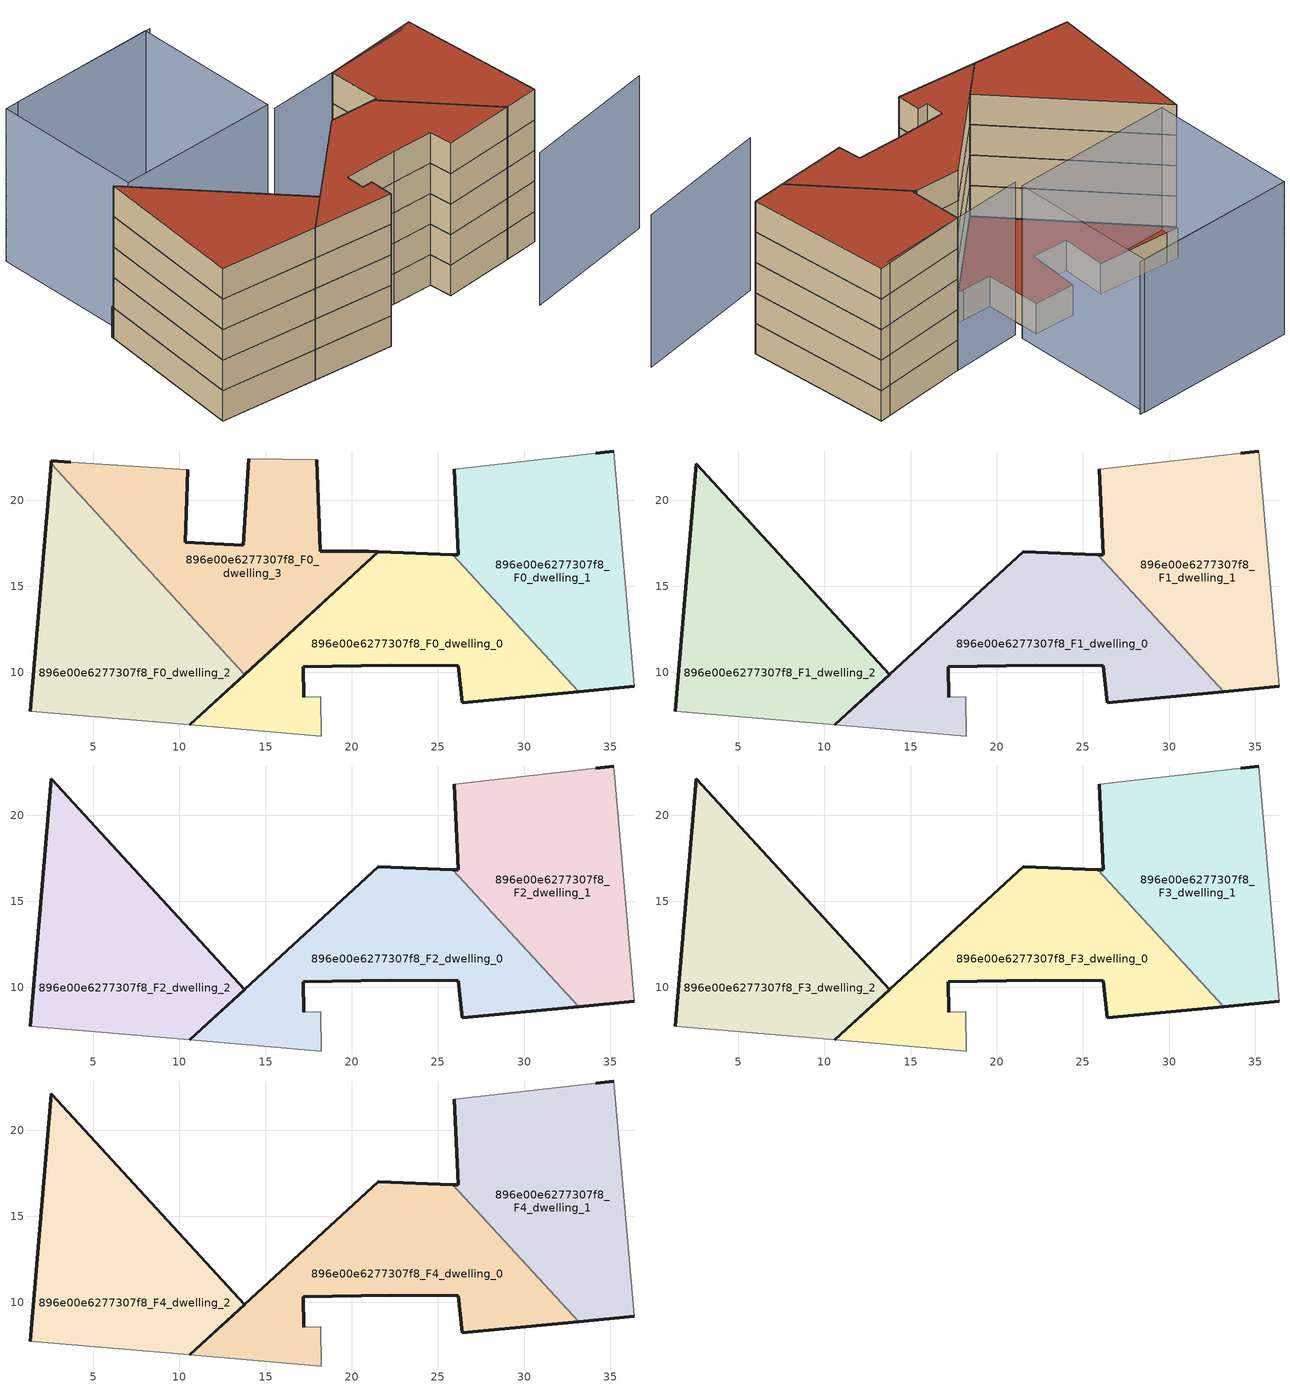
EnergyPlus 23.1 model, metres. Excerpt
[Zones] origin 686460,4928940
896e00e6277307f8_F0_dwelling_0
 floor ground (EU_floor_Construction): 33.18,8.89 25.87,16.83 21.54,17 10.61,6.96 18.25,6.31 18.2,8.58 17.21,8.55 17.18,10.33 22.25,10.43 26.2,10.39 26.42,8.23 z0
 wall outside (EU_wall_Construction): 10.61,6.96 21.54,17 25.87,16.83 / 33.18,8.89 26.42,8.23 26.2,10.39 22.25,10.43 17.18,10.33 17.21,8.55 z0:3
 wall adiabatic (EU_wall_Construction): 17.21,8.55 18.2,8.58 18.25,6.31 10.61,6.96 z0:3
 wall to 896e00e6277307f8_F0_dwelling_1 (EU_wall_Construction): 25.87,16.83 33.18,8.89 z0:3
896e00e6277307f8_F0_dwelling_1
 floor ground (EU_floor_Construction): 36.4,9.2 35.2,22.85 34.16,22.72 25.95,21.8 26.19,16.82 25.87,16.83 33.18,8.89 z0
 wall outside (EU_wall_Construction): 36.4,9.2 33.18,8.89 / 25.87,16.83 26.19,16.82 25.95,21.8 / 34.16,22.72 35.2,22.85 z0:3
 wall adiabatic (EU_wall_Construction): 25.95,21.8 34.16,22.72 / 35.2,22.85 36.4,9.2 z0:3
896e00e6277307f8_F0_dwelling_2
 floor ground (EU_floor_Construction): 13.79,9.87 2.55,22.1 1.35,7.74 10.61,6.96 z0
 wall outside (EU_wall_Construction): 13.79,9.87 10.61,6.96 / 1.35,7.74 2.55,22.1 z0:3
 wall to 896e00e6277307f8_F0_dwelling_3 (EU_wall_Construction): 2.55,22.1 13.79,9.87 z0:3
 wall adiabatic (EU_wall_Construction): 10.61,6.96 1.35,7.74 z0:3
896e00e6277307f8_F0_dwelling_3
 floor ground (EU_floor_Construction): 21.54,17 20.99,17.02 18.19,17.03 17.98,22.34 14.03,22.4 13.72,17.38 10.34,17.54 10.49,21.77 3.7,22.19 2.57,22.29 2.55,22.1 13.79,9.87 z0
 wall outside (EU_wall_Construction): 17.98,22.34 18.19,17.03 20.99,17.02 21.54,17 13.79,9.87 / 2.55,22.1 2.57,22.29 3.7,22.19 / 10.49,21.77 10.34,17.54 13.72,17.38 14.03,22.4 z0:3
 wall adiabatic (EU_wall_Construction): 3.7,22.19 10.49,21.77 / 14.03,22.4 17.98,22.34 z0:3
 roof outside (EU_roof_Construction): 17.98,22.34 18.19,17.03 20.99,17.02 21.54,17 13.79,9.87 2.55,22.1 2.57,22.29 3.7,22.19 10.49,21.77 10.34,17.54 13.72,17.38 14.03,22.4 z3
896e00e6277307f8_F1_dwelling_0
 floor to 896e00e6277307f8_F0_dwelling_0 (EU_floor_Construction): 33.18,8.89 25.87,16.83 21.54,17 10.61,6.96 18.25,6.31 18.2,8.58 17.21,8.55 17.18,10.33 22.25,10.43 26.2,10.39 26.42,8.23 z3
 wall outside (EU_wall_Construction): 10.61,6.96 21.54,17 25.87,16.83 / 33.18,8.89 26.42,8.23 26.2,10.39 22.25,10.43 17.18,10.33 17.21,8.55 z3:6
 wall adiabatic (EU_wall_Construction): 17.21,8.55 18.2,8.58 18.25,6.31 10.61,6.96 z3:6
 wall to 896e00e6277307f8_F1_dwelling_1 (EU_wall_Construction): 25.87,16.83 33.18,8.89 z3:6
896e00e6277307f8_F1_dwelling_1
 floor to 896e00e6277307f8_F0_dwelling_1 (EU_floor_Construction): 36.4,9.2 35.2,22.85 34.16,22.72 25.95,21.8 26.19,16.82 25.87,16.83 33.18,8.89 z3
 wall outside (EU_wall_Construction): 36.4,9.2 33.18,8.89 / 25.87,16.83 26.19,16.82 25.95,21.8 / 34.16,22.72 35.2,22.85 z3:6
 wall adiabatic (EU_wall_Construction): 25.95,21.8 34.16,22.72 / 35.2,22.85 36.4,9.2 z3:6
896e00e6277307f8_F1_dwelling_2
 floor to 896e00e6277307f8_F0_dwelling_2 (EU_floor_Construction): 13.79,9.87 2.55,22.1 1.35,7.74 10.61,6.96 z3
 wall outside (EU_wall_Construction): 1.35,7.74 2.55,22.1 13.79,9.87 10.61,6.96 z3:6
 wall adiabatic (EU_wall_Construction): 10.61,6.96 1.35,7.74 z3:6
896e00e6277307f8_F2_dwelling_0
 floor to 896e00e6277307f8_F1_dwelling_0 (EU_floor_Construction): 33.18,8.89 25.87,16.83 21.54,17 10.61,6.96 18.25,6.31 18.2,8.58 17.21,8.55 17.18,10.33 22.25,10.43 26.2,10.39 26.42,8.23 z6
 wall outside (EU_wall_Construction): 10.61,6.96 21.54,17 25.87,16.83 / 33.18,8.89 26.42,8.23 26.2,10.39 22.25,10.43 17.18,10.33 17.21,8.55 z6:9
 wall adiabatic (EU_wall_Construction): 17.21,8.55 18.2,8.58 18.25,6.31 10.61,6.96 z6:9
 wall to 896e00e6277307f8_F2_dwelling_1 (EU_wall_Construction): 25.87,16.83 33.18,8.89 z6:9
896e00e6277307f8_F2_dwelling_1
 floor to 896e00e6277307f8_F1_dwelling_1 (EU_floor_Construction): 36.4,9.2 35.2,22.85 34.16,22.72 25.95,21.8 26.19,16.82 25.87,16.83 33.18,8.89 z6
 wall outside (EU_wall_Construction): 36.4,9.2 33.18,8.89 / 25.87,16.83 26.19,16.82 25.95,21.8 / 34.16,22.72 35.2,22.85 z6:9
 wall adiabatic (EU_wall_Construction): 25.95,21.8 34.16,22.72 / 35.2,22.85 36.4,9.2 z6:9
896e00e6277307f8_F2_dwelling_2
 floor to 896e00e6277307f8_F1_dwelling_2 (EU_floor_Construction): 13.79,9.87 2.55,22.1 1.35,7.74 10.61,6.96 z6
 wall outside (EU_wall_Construction): 1.35,7.74 2.55,22.1 13.79,9.87 10.61,6.96 z6:9
 wall adiabatic (EU_wall_Construction): 10.61,6.96 1.35,7.74 z6:9
896e00e6277307f8_F3_dwelling_0
 floor to 896e00e6277307f8_F2_dwelling_0 (EU_floor_Construction): 33.18,8.89 25.87,16.83 21.54,17 10.61,6.96 18.25,6.31 18.2,8.58 17.21,8.55 17.18,10.33 22.25,10.43 26.2,10.39 26.42,8.23 z9
 wall outside (EU_wall_Construction): 10.61,6.96 21.54,17 25.87,16.83 / 33.18,8.89 26.42,8.23 26.2,10.39 22.25,10.43 17.18,10.33 17.21,8.55 z9:12
 wall adiabatic (EU_wall_Construction): 17.21,8.55 18.2,8.58 18.25,6.31 10.61,6.96 z9:12
 wall to 896e00e6277307f8_F3_dwelling_1 (EU_wall_Construction): 25.87,16.83 33.18,8.89 z9:12
896e00e6277307f8_F3_dwelling_1
 floor to 896e00e6277307f8_F2_dwelling_1 (EU_floor_Construction): 36.4,9.2 35.2,22.85 34.16,22.72 25.95,21.8 26.19,16.82 25.87,16.83 33.18,8.89 z9
 wall outside (EU_wall_Construction): 36.4,9.2 33.18,8.89 / 25.87,16.83 26.19,16.82 25.95,21.8 / 34.16,22.72 35.2,22.85 z9:12
 wall adiabatic (EU_wall_Construction): 25.95,21.8 34.16,22.72 / 35.2,22.85 36.4,9.2 z9:12
896e00e6277307f8_F3_dwelling_2
 floor to 896e00e6277307f8_F2_dwelling_2 (EU_floor_Construction): 13.79,9.87 2.55,22.1 1.35,7.74 10.61,6.96 z9
 wall outside (EU_wall_Construction): 1.35,7.74 2.55,22.1 13.79,9.87 10.61,6.96 z9:12
 wall adiabatic (EU_wall_Construction): 10.61,6.96 1.35,7.74 z9:12
896e00e6277307f8_F4_dwelling_0
 floor to 896e00e6277307f8_F3_dwelling_0 (EU_floor_Construction): 33.18,8.89 25.87,16.83 21.54,17 10.61,6.96 18.25,6.31 18.2,8.58 17.21,8.55 17.18,10.33 22.25,10.43 26.2,10.39 26.42,8.23 z12
 wall outside (EU_wall_Construction): 10.61,6.96 21.54,17 25.87,16.83 / 33.18,8.89 26.42,8.23 26.2,10.39 22.25,10.43 17.18,10.33 17.21,8.55 z12:15
 wall adiabatic (EU_wall_Construction): 17.21,8.55 18.2,8.58 18.25,6.31 10.61,6.96 z12:15
 wall to 896e00e6277307f8_F4_dwelling_1 (EU_wall_Construction): 25.87,16.83 33.18,8.89 z12:15
 roof outside (EU_roof_Construction): 25.87,16.83 33.18,8.89 26.42,8.23 26.2,10.39 22.25,10.43 17.18,10.33 17.21,8.55 18.2,8.58 18.25,6.31 10.61,6.96 21.54,17 z15
896e00e6277307f8_F4_dwelling_1
 floor to 896e00e6277307f8_F3_dwelling_1 (EU_floor_Construction): 36.4,9.2 35.2,22.85 34.16,22.72 25.95,21.8 26.19,16.82 25.87,16.83 33.18,8.89 z12
 wall outside (EU_wall_Construction): 36.4,9.2 33.18,8.89 / 25.87,16.83 26.19,16.82 25.95,21.8 / 34.16,22.72 35.2,22.85 z12:15
 wall adiabatic (EU_wall_Construction): 25.95,21.8 34.16,22.72 / 35.2,22.85 36.4,9.2 z12:15
 roof outside (EU_roof_Construction): 35.2,22.85 36.4,9.2 33.18,8.89 25.87,16.83 26.19,16.82 25.95,21.8 34.16,22.72 z15
896e00e6277307f8_F4_dwelling_2
 floor to 896e00e6277307f8_F3_dwelling_2 (EU_floor_Construction): 13.79,9.87 2.55,22.1 1.35,7.74 10.61,6.96 z12
 wall outside (EU_wall_Construction): 1.35,7.74 2.55,22.1 13.79,9.87 10.61,6.96 z12:15
 wall adiabatic (EU_wall_Construction): 10.61,6.96 1.35,7.74 z12:15
 roof outside (EU_roof_Construction): 2.55,22.1 13.79,9.87 10.61,6.96 1.35,7.74 z15
shading: 30.82,2.48 43.83,4.99 / 19.2,36.08 4.69,35.71 / 34.18,22.43 19.26,21.29 / 3.32,35.68 18.79,36.12 / 18.79,36.12 19.19,22.02 / 19.19,22.02 3.71,21.58 / 3.71,21.58 3.32,35.68 z0:15
[Building]
EU S2 Campaign: North Axis=0; Terrain=City; Solar Distribution=FullExterior
[Site:Location]
Bologna: Latitude=44.5; Longitude=11.25; Time Zone=1; Elevation=37
[SizingPeriod:WeatherFileDays]
AnnualSizingPeriod: Begin Month=1; Begin Day of Month=1; End Month=12; End Day of Month=31; Day of Week for Start Day=Monday; Use Weather File Daylight Saving Period=No; Use Weather File Rain and Snow Indicators=No
[MATERIAL]
EU_InternalMass_Material: Roughness=MediumRough; Thickness=0.1; Conductivity=1; Density=1800; Specific Heat=900; Thermal Absorptance=0.9; Solar Absorptance=0.7; Visible Absorptance=0.7
[MATERIAL:NOMASS] Roughness=MediumRough; Thermal Absorptance=0.9; Solar Absorptance=0.7; Visible Absorptance=0.7
Name | Thermal Resistance
EU_wall_NoMass | 0.905828
EU_roof_NoMass | 0.37593
EU_floor_NoMass | 0.67114
[CONSTRUCTION]
EU_wall_Construction: EU_wall_NoMass
EU_roof_Construction: EU_roof_NoMass
EU_floor_Construction: EU_floor_NoMass
EU_InternalMass_Construction: EU_InternalMass_Material
[ZONE] Type=1; Multiplier=1; Ceiling Height=autocalculate; Floor Area=autocalculate; Part of Total Floor Area=Yes
Name | Volume
896e00e6277307f8_F0_dwelling_0; 896e00e6277307f8_F1_dwelling_0; 896e00e6277307f8_F2_dwelling_0; 896e00e6277307f8_F3_dwelling_0; 896e00e6277307f8_F4_dwelling_0 | 308.811
896e00e6277307f8_F0_dwelling_1; 896e00e6277307f8_F1_dwelling_1; 896e00e6277307f8_F2_dwelling_1; 896e00e6277307f8_F3_dwelling_1; 896e00e6277307f8_F4_dwelling_1 | 309.828
896e00e6277307f8_F0_dwelling_2; 896e00e6277307f8_F1_dwelling_2; 896e00e6277307f8_F2_dwelling_2; 896e00e6277307f8_F3_dwelling_2; 896e00e6277307f8_F4_dwelling_2 | 308.31
896e00e6277307f8_F0_dwelling_3 | 308.303
[INTERNALMASS] Construction=EU_InternalMass_Construction
Name | Zone or ZoneList | Surface Area
896e00e6277307f8_F0_dwelling_0_EU_InternalMass | 896e00e6277307f8_F0_dwelling_0 | 102.937
896e00e6277307f8_F0_dwelling_1_EU_InternalMass | 896e00e6277307f8_F0_dwelling_1 | 103.274
896e00e6277307f8_F0_dwelling_2_EU_InternalMass | 896e00e6277307f8_F0_dwelling_2 | 102.77
896e00e6277307f8_F0_dwelling_3_EU_InternalMass | 896e00e6277307f8_F0_dwelling_3 | 102.768
896e00e6277307f8_F1_dwelling_0_EU_InternalMass | 896e00e6277307f8_F1_dwelling_0 | 137.249
896e00e6277307f8_F1_dwelling_1_EU_InternalMass | 896e00e6277307f8_F1_dwelling_1 | 137.253
896e00e6277307f8_F1_dwelling_2_EU_InternalMass | 896e00e6277307f8_F1_dwelling_2 | 137.25
896e00e6277307f8_F2_dwelling_0_EU_InternalMass | 896e00e6277307f8_F2_dwelling_0 | 137.249
896e00e6277307f8_F2_dwelling_1_EU_InternalMass | 896e00e6277307f8_F2_dwelling_1 | 137.253
896e00e6277307f8_F2_dwelling_2_EU_InternalMass | 896e00e6277307f8_F2_dwelling_2 | 137.25
896e00e6277307f8_F3_dwelling_0_EU_InternalMass | 896e00e6277307f8_F3_dwelling_0 | 137.249
896e00e6277307f8_F3_dwelling_1_EU_InternalMass | 896e00e6277307f8_F3_dwelling_1 | 137.253
896e00e6277307f8_F3_dwelling_2_EU_InternalMass | 896e00e6277307f8_F3_dwelling_2 | 137.25
896e00e6277307f8_F4_dwelling_0_EU_InternalMass | 896e00e6277307f8_F4_dwelling_0 | 137.249
896e00e6277307f8_F4_dwelling_1_EU_InternalMass | 896e00e6277307f8_F4_dwelling_1 | 137.253
896e00e6277307f8_F4_dwelling_2_EU_InternalMass | 896e00e6277307f8_F4_dwelling_2 | 137.25
[OTHEREQUIPMENT] Fuel Type=Electricity; Design Level Calculation Method=Watts/Area; Power per Zone Floor Area=1; Fraction Latent=0; Fraction Radiant=0; Fraction Lost=0; Carbon Dioxide Generation Rate=0; EndUse Subcategory=EU_Step8_InternalGains
Name | Zone or ZoneList or Space or SpaceList | Schedule
EU_Step8_InternalGain_896e00e6277307f8_F0_dwelling_0_f000 | 896e00e6277307f8_F0_dwelling_0 | EU_Step8_GainSchedule_896e00e6277307f8_F0_dwelling_0_f000
EU_Step8_InternalGain_896e00e6277307f8_F0_dwelling_1_f000 | 896e00e6277307f8_F0_dwelling_1 | EU_Step8_GainSchedule_896e00e6277307f8_F0_dwelling_1_f000
EU_Step8_InternalGain_896e00e6277307f8_F0_dwelling_2_f000 | 896e00e6277307f8_F0_dwelling_2 | EU_Step8_GainSchedule_896e00e6277307f8_F0_dwelling_2_f000
EU_Step8_InternalGain_896e00e6277307f8_F0_dwelling_3_f000 | 896e00e6277307f8_F0_dwelling_3 | EU_Step8_GainSchedule_896e00e6277307f8_F0_dwelling_3_f000
EU_Step8_InternalGain_896e00e6277307f8_F1_dwelling_0_f000 | 896e00e6277307f8_F1_dwelling_0 | EU_Step8_GainSchedule_896e00e6277307f8_F1_dwelling_0_f000
EU_Step8_InternalGain_896e00e6277307f8_F1_dwelling_1_f000 | 896e00e6277307f8_F1_dwelling_1 | EU_Step8_GainSchedule_896e00e6277307f8_F1_dwelling_1_f000
EU_Step8_InternalGain_896e00e6277307f8_F1_dwelling_2_f000 | 896e00e6277307f8_F1_dwelling_2 | EU_Step8_GainSchedule_896e00e6277307f8_F1_dwelling_2_f000
EU_Step8_InternalGain_896e00e6277307f8_F2_dwelling_0_f000 | 896e00e6277307f8_F2_dwelling_0 | EU_Step8_GainSchedule_896e00e6277307f8_F2_dwelling_0_f000
EU_Step8_InternalGain_896e00e6277307f8_F2_dwelling_1_f000 | 896e00e6277307f8_F2_dwelling_1 | EU_Step8_GainSchedule_896e00e6277307f8_F2_dwelling_1_f000
EU_Step8_InternalGain_896e00e6277307f8_F2_dwelling_2_f000 | 896e00e6277307f8_F2_dwelling_2 | EU_Step8_GainSchedule_896e00e6277307f8_F2_dwelling_2_f000
EU_Step8_InternalGain_896e00e6277307f8_F3_dwelling_0_f000 | 896e00e6277307f8_F3_dwelling_0 | EU_Step8_GainSchedule_896e00e6277307f8_F3_dwelling_0_f000
EU_Step8_InternalGain_896e00e6277307f8_F3_dwelling_1_f000 | 896e00e6277307f8_F3_dwelling_1 | EU_Step8_GainSchedule_896e00e6277307f8_F3_dwelling_1_f000
EU_Step8_InternalGain_896e00e6277307f8_F3_dwelling_2_f000 | 896e00e6277307f8_F3_dwelling_2 | EU_Step8_GainSchedule_896e00e6277307f8_F3_dwelling_2_f000
EU_Step8_InternalGain_896e00e6277307f8_F4_dwelling_0_f000 | 896e00e6277307f8_F4_dwelling_0 | EU_Step8_GainSchedule_896e00e6277307f8_F4_dwelling_0_f000
EU_Step8_InternalGain_896e00e6277307f8_F4_dwelling_1_f000 | 896e00e6277307f8_F4_dwelling_1 | EU_Step8_GainSchedule_896e00e6277307f8_F4_dwelling_1_f000
EU_Step8_InternalGain_896e00e6277307f8_F4_dwelling_2_f000 | 896e00e6277307f8_F4_dwelling_2 | EU_Step8_GainSchedule_896e00e6277307f8_F4_dwelling_2_f000
[ZONEVENTILATION:DESIGNFLOWRATE] Schedule=EU_AlwaysOn; Design Flow Rate Calculation Method=AirChanges/Hour; Air Changes per Hour=0.73129; Ventilation Type=Natural; Fan Pressure Rise=0; Fan Total Efficiency=1; Constant Term Coefficient=1; Temperature Term Coefficient=0; Velocity Term Coefficient=0; Velocity Squared Term Coefficient=0; Minimum Indoor Temperature=-100; Maximum Indoor Temperature=100; Delta Temperature=-100; Minimum Outdoor Temperature=-100; Maximum Outdoor Temperature=100; Maximum Wind Speed=40
Name | Zone or ZoneList or Space or SpaceList
EU_ConstantAir_896e00e6277307f8_F0_dwelling_0 | 896e00e6277307f8_F0_dwelling_0
EU_ConstantAir_896e00e6277307f8_F0_dwelling_1 | 896e00e6277307f8_F0_dwelling_1
EU_ConstantAir_896e00e6277307f8_F0_dwelling_2 | 896e00e6277307f8_F0_dwelling_2
EU_ConstantAir_896e00e6277307f8_F0_dwelling_3 | 896e00e6277307f8_F0_dwelling_3
EU_ConstantAir_896e00e6277307f8_F1_dwelling_0 | 896e00e6277307f8_F1_dwelling_0
EU_ConstantAir_896e00e6277307f8_F1_dwelling_1 | 896e00e6277307f8_F1_dwelling_1
EU_ConstantAir_896e00e6277307f8_F1_dwelling_2 | 896e00e6277307f8_F1_dwelling_2
EU_ConstantAir_896e00e6277307f8_F2_dwelling_0 | 896e00e6277307f8_F2_dwelling_0
EU_ConstantAir_896e00e6277307f8_F2_dwelling_1 | 896e00e6277307f8_F2_dwelling_1
EU_ConstantAir_896e00e6277307f8_F2_dwelling_2 | 896e00e6277307f8_F2_dwelling_2
EU_ConstantAir_896e00e6277307f8_F3_dwelling_0 | 896e00e6277307f8_F3_dwelling_0
EU_ConstantAir_896e00e6277307f8_F3_dwelling_1 | 896e00e6277307f8_F3_dwelling_1
EU_ConstantAir_896e00e6277307f8_F3_dwelling_2 | 896e00e6277307f8_F3_dwelling_2
EU_ConstantAir_896e00e6277307f8_F4_dwelling_0 | 896e00e6277307f8_F4_dwelling_0
EU_ConstantAir_896e00e6277307f8_F4_dwelling_1 | 896e00e6277307f8_F4_dwelling_1
EU_ConstantAir_896e00e6277307f8_F4_dwelling_2 | 896e00e6277307f8_F4_dwelling_2
[HVACTEMPLATE:THERMOSTAT] Constant Heating Setpoint=20; Constant Cooling Setpoint=50
EU_HeatOnly_896e00e6277307f8_F0_dwelling_0; EU_HeatOnly_896e00e6277307f8_F0_dwelling_1; EU_HeatOnly_896e00e6277307f8_F0_dwelling_2; EU_HeatOnly_896e00e6277307f8_F0_dwelling_3; EU_HeatOnly_896e00e6277307f8_F1_dwelling_0; EU_HeatOnly_896e00e6277307f8_F1_dwelling_1; EU_HeatOnly_896e00e6277307f8_F1_dwelling_2; EU_HeatOnly_896e00e6277307f8_F2_dwelling_0; EU_HeatOnly_896e00e6277307f8_F2_dwelling_1; EU_HeatOnly_896e00e6277307f8_F2_dwelling_2; EU_HeatOnly_896e00e6277307f8_F3_dwelling_0; EU_HeatOnly_896e00e6277307f8_F3_dwelling_1; EU_HeatOnly_896e00e6277307f8_F3_dwelling_2; EU_HeatOnly_896e00e6277307f8_F4_dwelling_0; EU_HeatOnly_896e00e6277307f8_F4_dwelling_1; EU_HeatOnly_896e00e6277307f8_F4_dwelling_2
[HVACTEMPLATE:ZONE:IDEALLOADSAIRSYSTEM] System Availability Schedule=EU_AlwaysOn; Maximum Heating Supply Air Temperature=50; Minimum Cooling Supply Air Temperature=13; Maximum Heating Supply Air Humidity Ratio=0.0156; Minimum Cooling Supply Air Humidity Ratio=0.0077; Heating Limit=NoLimit; Cooling Limit=NoLimit; Heating Availability Schedule=EU_AlwaysOn; Cooling Availability Schedule=EU_CoolingOff; Dehumidification Control Type=ConstantSensibleHeatRatio; Cooling Sensible Heat Ratio=0.7; Dehumidification Setpoint=60; Humidification Control Type=None; Humidification Setpoint=30; Outdoor Air Method=None; Outdoor Air Flow Rate per Person=0.00944; Outdoor Air Flow Rate per Zone Floor Area=0; Outdoor Air Flow Rate per Zone=0; Demand Controlled Ventilation Type=None; Outdoor Air Economizer Type=NoEconomizer; Heat Recovery Type=None; Sensible Heat Recovery Effectiveness=0.7; Latent Heat Recovery Effectiveness=0.65
Name | Template Thermostat
896e00e6277307f8_F0_dwelling_0 | EU_HeatOnly_896e00e6277307f8_F0_dwelling_0
896e00e6277307f8_F0_dwelling_1 | EU_HeatOnly_896e00e6277307f8_F0_dwelling_1
896e00e6277307f8_F0_dwelling_2 | EU_HeatOnly_896e00e6277307f8_F0_dwelling_2
896e00e6277307f8_F0_dwelling_3 | EU_HeatOnly_896e00e6277307f8_F0_dwelling_3
896e00e6277307f8_F1_dwelling_0 | EU_HeatOnly_896e00e6277307f8_F1_dwelling_0
896e00e6277307f8_F1_dwelling_1 | EU_HeatOnly_896e00e6277307f8_F1_dwelling_1
896e00e6277307f8_F1_dwelling_2 | EU_HeatOnly_896e00e6277307f8_F1_dwelling_2
896e00e6277307f8_F2_dwelling_0 | EU_HeatOnly_896e00e6277307f8_F2_dwelling_0
896e00e6277307f8_F2_dwelling_1 | EU_HeatOnly_896e00e6277307f8_F2_dwelling_1
896e00e6277307f8_F2_dwelling_2 | EU_HeatOnly_896e00e6277307f8_F2_dwelling_2
896e00e6277307f8_F3_dwelling_0 | EU_HeatOnly_896e00e6277307f8_F3_dwelling_0
896e00e6277307f8_F3_dwelling_1 | EU_HeatOnly_896e00e6277307f8_F3_dwelling_1
896e00e6277307f8_F3_dwelling_2 | EU_HeatOnly_896e00e6277307f8_F3_dwelling_2
896e00e6277307f8_F4_dwelling_0 | EU_HeatOnly_896e00e6277307f8_F4_dwelling_0
896e00e6277307f8_F4_dwelling_1 | EU_HeatOnly_896e00e6277307f8_F4_dwelling_1
896e00e6277307f8_F4_dwelling_2 | EU_HeatOnly_896e00e6277307f8_F4_dwelling_2
[SIZING:ZONE] Zone Cooling Design Supply Air Temperature Input Method=SupplyAirTemperature; Zone Cooling Design Supply Air Temperature=13; Zone Heating Design Supply Air Temperature Input Method=SupplyAirTemperature; Zone Heating Design Supply Air Temperature=50; Zone Cooling Design Supply Air Humidity Ratio=0.008; Zone Heating Design Supply Air Humidity Ratio=0.008; Cooling Design Air Flow Method=DesignDay; Cooling Design Air Flow Rate=0; Cooling Minimum Air Flow per Zone Floor Area=0.000762; Cooling Minimum Air Flow=0; Cooling Minimum Air Flow Fraction=0.2; Heating Design Air Flow Method=DesignDay; Heating Design Air Flow Rate=0; Heating Maximum Air Flow per Zone Floor Area=0.002032; Heating Maximum Air Flow=0.141576; Heating Maximum Air Flow Fraction=0.3; Account for Dedicated Outdoor Air System=No; Dedicated Outdoor Air System Control Strategy=NeutralSupplyAir; Dedicated Outdoor Air Low Setpoint Temperature for Design=autosize; Dedicated Outdoor Air High Setpoint Temperature for Design=autosize; Zone Load Sizing Method=Sensible Load Only No Latent Load; Zone Latent Cooling Design Supply Air Humidity Ratio Input Method=HumidityRatioDifference; Zone Cooling Design Supply Air Humidity Ratio Difference=0.005; Zone Latent Heating Design Supply Air Humidity Ratio Input Method=HumidityRatioDifference; Zone Humidification Design Supply Air Humidity Ratio Difference=0.005
896e00e6277307f8_F0_dwelling_0; 896e00e6277307f8_F0_dwelling_1; 896e00e6277307f8_F0_dwelling_2; 896e00e6277307f8_F0_dwelling_3; 896e00e6277307f8_F1_dwelling_0; 896e00e6277307f8_F1_dwelling_1; 896e00e6277307f8_F1_dwelling_2; 896e00e6277307f8_F2_dwelling_0; 896e00e6277307f8_F2_dwelling_1; 896e00e6277307f8_F2_dwelling_2; 896e00e6277307f8_F3_dwelling_0; 896e00e6277307f8_F3_dwelling_1; 896e00e6277307f8_F3_dwelling_2; 896e00e6277307f8_F4_dwelling_0; 896e00e6277307f8_F4_dwelling_1; 896e00e6277307f8_F4_dwelling_2
[SCHEDULE:CONSTANT]
Name | Hourly Value
EU_AlwaysOn | 1
EU_CoolingOff | 0
[SCHEDULE:FILE] Column Number=1; Rows to Skip at Top=0; Number of Hours of Data=8760; Column Separator=Comma; Interpolate to Timestep=No; Minutes per Item=60; Adjust Schedule for Daylight Savings=Yes
Name | File
EU_Step8_GainSchedule_896e00e6277307f8_F0_dwelling_0_f000 | ../../schedules/896e00e6277307f8/896e00e6277307f8_F0_dwelling_0_f000_gain.csv
EU_Step8_GainSchedule_896e00e6277307f8_F0_dwelling_1_f000 | ../../schedules/896e00e6277307f8/896e00e6277307f8_F0_dwelling_1_f000_gain.csv
EU_Step8_GainSchedule_896e00e6277307f8_F0_dwelling_2_f000 | ../../schedules/896e00e6277307f8/896e00e6277307f8_F0_dwelling_2_f000_gain.csv
EU_Step8_GainSchedule_896e00e6277307f8_F0_dwelling_3_f000 | ../../schedules/896e00e6277307f8/896e00e6277307f8_F0_dwelling_3_f000_gain.csv
EU_Step8_GainSchedule_896e00e6277307f8_F1_dwelling_0_f000 | ../../schedules/896e00e6277307f8/896e00e6277307f8_F1_dwelling_0_f000_gain.csv
EU_Step8_GainSchedule_896e00e6277307f8_F1_dwelling_1_f000 | ../../schedules/896e00e6277307f8/896e00e6277307f8_F1_dwelling_1_f000_gain.csv
EU_Step8_GainSchedule_896e00e6277307f8_F1_dwelling_2_f000 | ../../schedules/896e00e6277307f8/896e00e6277307f8_F1_dwelling_2_f000_gain.csv
EU_Step8_GainSchedule_896e00e6277307f8_F2_dwelling_0_f000 | ../../schedules/896e00e6277307f8/896e00e6277307f8_F2_dwelling_0_f000_gain.csv
EU_Step8_GainSchedule_896e00e6277307f8_F2_dwelling_1_f000 | ../../schedules/896e00e6277307f8/896e00e6277307f8_F2_dwelling_1_f000_gain.csv
EU_Step8_GainSchedule_896e00e6277307f8_F2_dwelling_2_f000 | ../../schedules/896e00e6277307f8/896e00e6277307f8_F2_dwelling_2_f000_gain.csv
EU_Step8_GainSchedule_896e00e6277307f8_F3_dwelling_0_f000 | ../../schedules/896e00e6277307f8/896e00e6277307f8_F3_dwelling_0_f000_gain.csv
EU_Step8_GainSchedule_896e00e6277307f8_F3_dwelling_1_f000 | ../../schedules/896e00e6277307f8/896e00e6277307f8_F3_dwelling_1_f000_gain.csv
EU_Step8_GainSchedule_896e00e6277307f8_F3_dwelling_2_f000 | ../../schedules/896e00e6277307f8/896e00e6277307f8_F3_dwelling_2_f000_gain.csv
EU_Step8_GainSchedule_896e00e6277307f8_F4_dwelling_0_f000 | ../../schedules/896e00e6277307f8/896e00e6277307f8_F4_dwelling_0_f000_gain.csv
EU_Step8_GainSchedule_896e00e6277307f8_F4_dwelling_1_f000 | ../../schedules/896e00e6277307f8/896e00e6277307f8_F4_dwelling_1_f000_gain.csv
EU_Step8_GainSchedule_896e00e6277307f8_F4_dwelling_2_f000 | ../../schedules/896e00e6277307f8/896e00e6277307f8_F4_dwelling_2_f000_gain.csv
